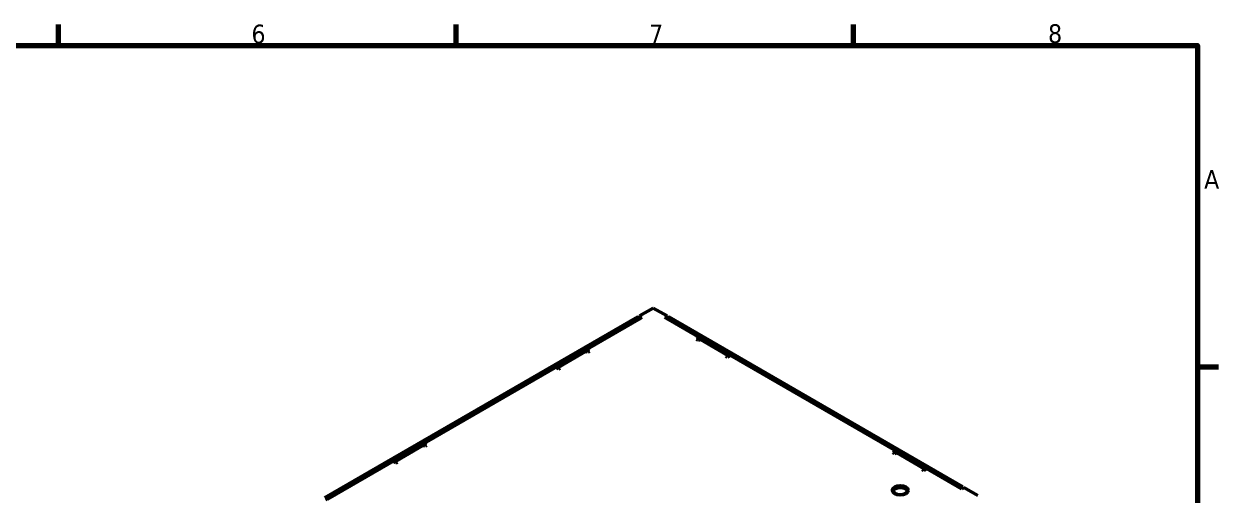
# Model space of a CAD drawing. Header units: millimetres. Extents: x 2121 to 4904, y 892 to 1933.
# Drawn here: x 2874.6 to 3335.8, y 1738.5 to 1920.2 of the extents above; entities that cross this region are included whole.
import ezdxf

# ---------------------------------------------------------------- set-up
doc = ezdxf.new("R2010")
doc.units = ezdxf.units.MM
doc.header["$LTSCALE"] = 1.8
doc.layers.add('경계(ISO)', color=7, linetype='Continuous', lineweight=70)
doc.layers.add('외형선(ISO)', color=7, linetype='Continuous', lineweight=50)
doc.styles.add('주 텍스트 (ISO)', font='')
doc.styles.get('주 텍스트 (ISO)').set_extended_font_data('Tahoma')

# ---------------------------------------------------------------- blocks, each defined once
blk = doc.blocks.new('경계 Default Border')
at = {"layer": '경계(ISO)'}
for p, q in [((371.25, 410), (371.25, 413.9)), ((445.5, 410), (445.5, 413.9)), ((519.75, 410), (519.75, 413.9)), ((584, 350), (587.9, 350))]:
    blk.add_line(p, q, dxfattribs=at)
at = {"layer": '경계(ISO)', "flags": 128}
blk.add_lwpolyline([(10, 10), (10, 410), (584, 410), (584, 10), (10, 10)], dxfattribs=at)
at = {"layer": '경계(ISO)', "char_height": 3.5, "attachment_point": 7, "style": '주 텍스트 (ISO)'}
for s, insert in [('6', (407.29, 410.33)), ('7', (481.56, 410.4)), ('8', (556.09, 410.4)), ('A', (585.24, 383.25))]:
    blk.add_mtext(s, dxfattribs=dict(at, insert=insert))

msp = doc.modelspace()

# ---------------------------------------------------------------- linework, layer by layer
at = {"layer": '외형선(ISO)', "color": 7}
for p, q in [((3117.478, 1810.665), (3112.174, 1807.603)), ((3122.781, 1807.603), (3117.478, 1810.665)), ((3111.644, 1807.297), (2990.729, 1737.486)), ((2991.577, 1736.996), (3112.493, 1806.807)), ((3091.598, 1794.743), (3113.023, 1807.113)), ((3112.493, 1806.807), (3111.644, 1807.297)), ((3112.174, 1807.603), (3112.174, 1806.991)), ((3112.174, 1807.603), (3113.023, 1807.113)), ((3121.933, 1807.113), (3122.781, 1807.603)), ((3121.933, 1807.113), (3135.403, 1799.336)), ((3123.311, 1807.297), (3122.463, 1806.807)), ((3122.463, 1806.807), (3235.953, 1741.283)), ((3122.781, 1807.603), (3122.781, 1806.991)), ((3236.802, 1741.773), (3123.311, 1807.297)), ((3134.183, 1798.632), (3135.403, 1799.336)), ((3134.82, 1798.264), (3134.183, 1798.632)), ((3135.138, 1798.448), (3134.82, 1798.264)), ((3135.403, 1798.601), (3135.138, 1798.448)), ((3135.403, 1799.336), (3135.403, 1798.601)), ((3146.382, 1792.387), (3135.775, 1798.511)), ((3091.225, 1793.918), (3080.619, 1787.795)), ((3091.598, 1794.008), (3091.598, 1794.743)), ((3091.598, 1794.743), (3092.817, 1794.039)), ((3091.863, 1793.855), (3091.598, 1794.008)), ((3092.181, 1793.672), (3091.863, 1793.855)), ((3092.817, 1794.039), (3092.181, 1793.672)), ((3145.426, 1792.141), (3145.744, 1792.324)), ((3146.063, 1791.773), (3145.426, 1792.141)), ((3147.282, 1792.477), (3146.063, 1791.773)), ((3147.282, 1792.477), (3211.134, 1755.613)), ((3028.807, 1758.491), (3079.718, 1787.885)), ((3080.938, 1787.18), (3079.718, 1787.885)), ((3081.574, 1787.548), (3080.938, 1787.18)), ((3081.256, 1787.732), (3081.574, 1787.548)), ((3028.434, 1757.666), (3017.828, 1751.542)), ((3028.807, 1758.491), (3030.026, 1757.787)), ((3028.807, 1757.756), (3028.807, 1758.491)), ((3029.072, 1757.603), (3028.807, 1757.756)), ((3029.39, 1757.419), (3029.072, 1757.603)), ((3030.026, 1757.787), (3029.39, 1757.419)), ((3209.914, 1754.908), (3211.134, 1755.613)), ((3210.551, 1754.541), (3209.914, 1754.908)), ((3210.869, 1754.725), (3210.551, 1754.541)), ((3211.134, 1754.878), (3210.869, 1754.725)), ((3211.134, 1755.613), (3211.134, 1754.878)), ((3222.113, 1748.664), (3211.506, 1754.788)), ((2991.047, 1736.69), (3016.927, 1751.632)), ((3018.147, 1750.928), (3016.927, 1751.632)), ((3018.783, 1751.295), (3018.147, 1750.928)), ((3018.465, 1751.479), (3018.783, 1751.295)), ((3221.157, 1748.417), (3221.475, 1748.601)), ((3221.794, 1748.05), (3221.157, 1748.417)), ((3223.013, 1748.754), (3221.794, 1748.05)), ((3223.013, 1748.754), (3236.484, 1740.977)), ((3235.953, 1741.283), (3236.802, 1741.773)), ((3237.332, 1741.467), (3236.484, 1740.977)), ((3236.802, 1741.773), (3236.802, 1741.161)), ((3242.636, 1738.405), (3237.332, 1741.467))]:
    msp.add_line(p, q, dxfattribs=at)
for centre, major_axis, start_param, end_param in [((3135.138, 1797.407), (0.638, 1.104), 0, 0.7853982), ((3091.863, 1792.814), (-0.638, 1.104), 5.4977871, 6.2831853), ((3145.744, 1791.283), (0.638, 1.104), 5.7963193, 7.0685835), ((3081.256, 1786.69), (-0.637, 1.104), 5.4977871, 6.7700513), ((3029.072, 1756.562), (-0.637, 1.104), 5.4977871, 6.2831853), ((3210.869, 1753.684), (0.637, 1.104), 0, 0.7853982), ((3018.465, 1750.438), (-0.638, 1.104), 5.4977871, 6.7700513), ((3221.475, 1747.56), (0.638, 1.104), 5.7963193, 7.0685835), ((3212.746, 1739.673), (3, 0), 0.2137561, 2.9278365)]:
    msp.add_ellipse(centre, major_axis=major_axis, ratio=0.5773503, start_param=start_param, end_param=end_param, dxfattribs=at)
msp.add_ellipse((3212.746, 1740.407), major_axis=(3, 0), ratio=0.5773503, dxfattribs=at)

# ---------------------------------------------------------------- block references
at = {"color": 7, "xscale": 2.0655, "yscale": 2.0655, "zscale": 2.0655}
msp.add_blockref('경계 Default Border', (2121.178, 1065.062), dxfattribs=at)

doc.saveas('drawing.dxf')
